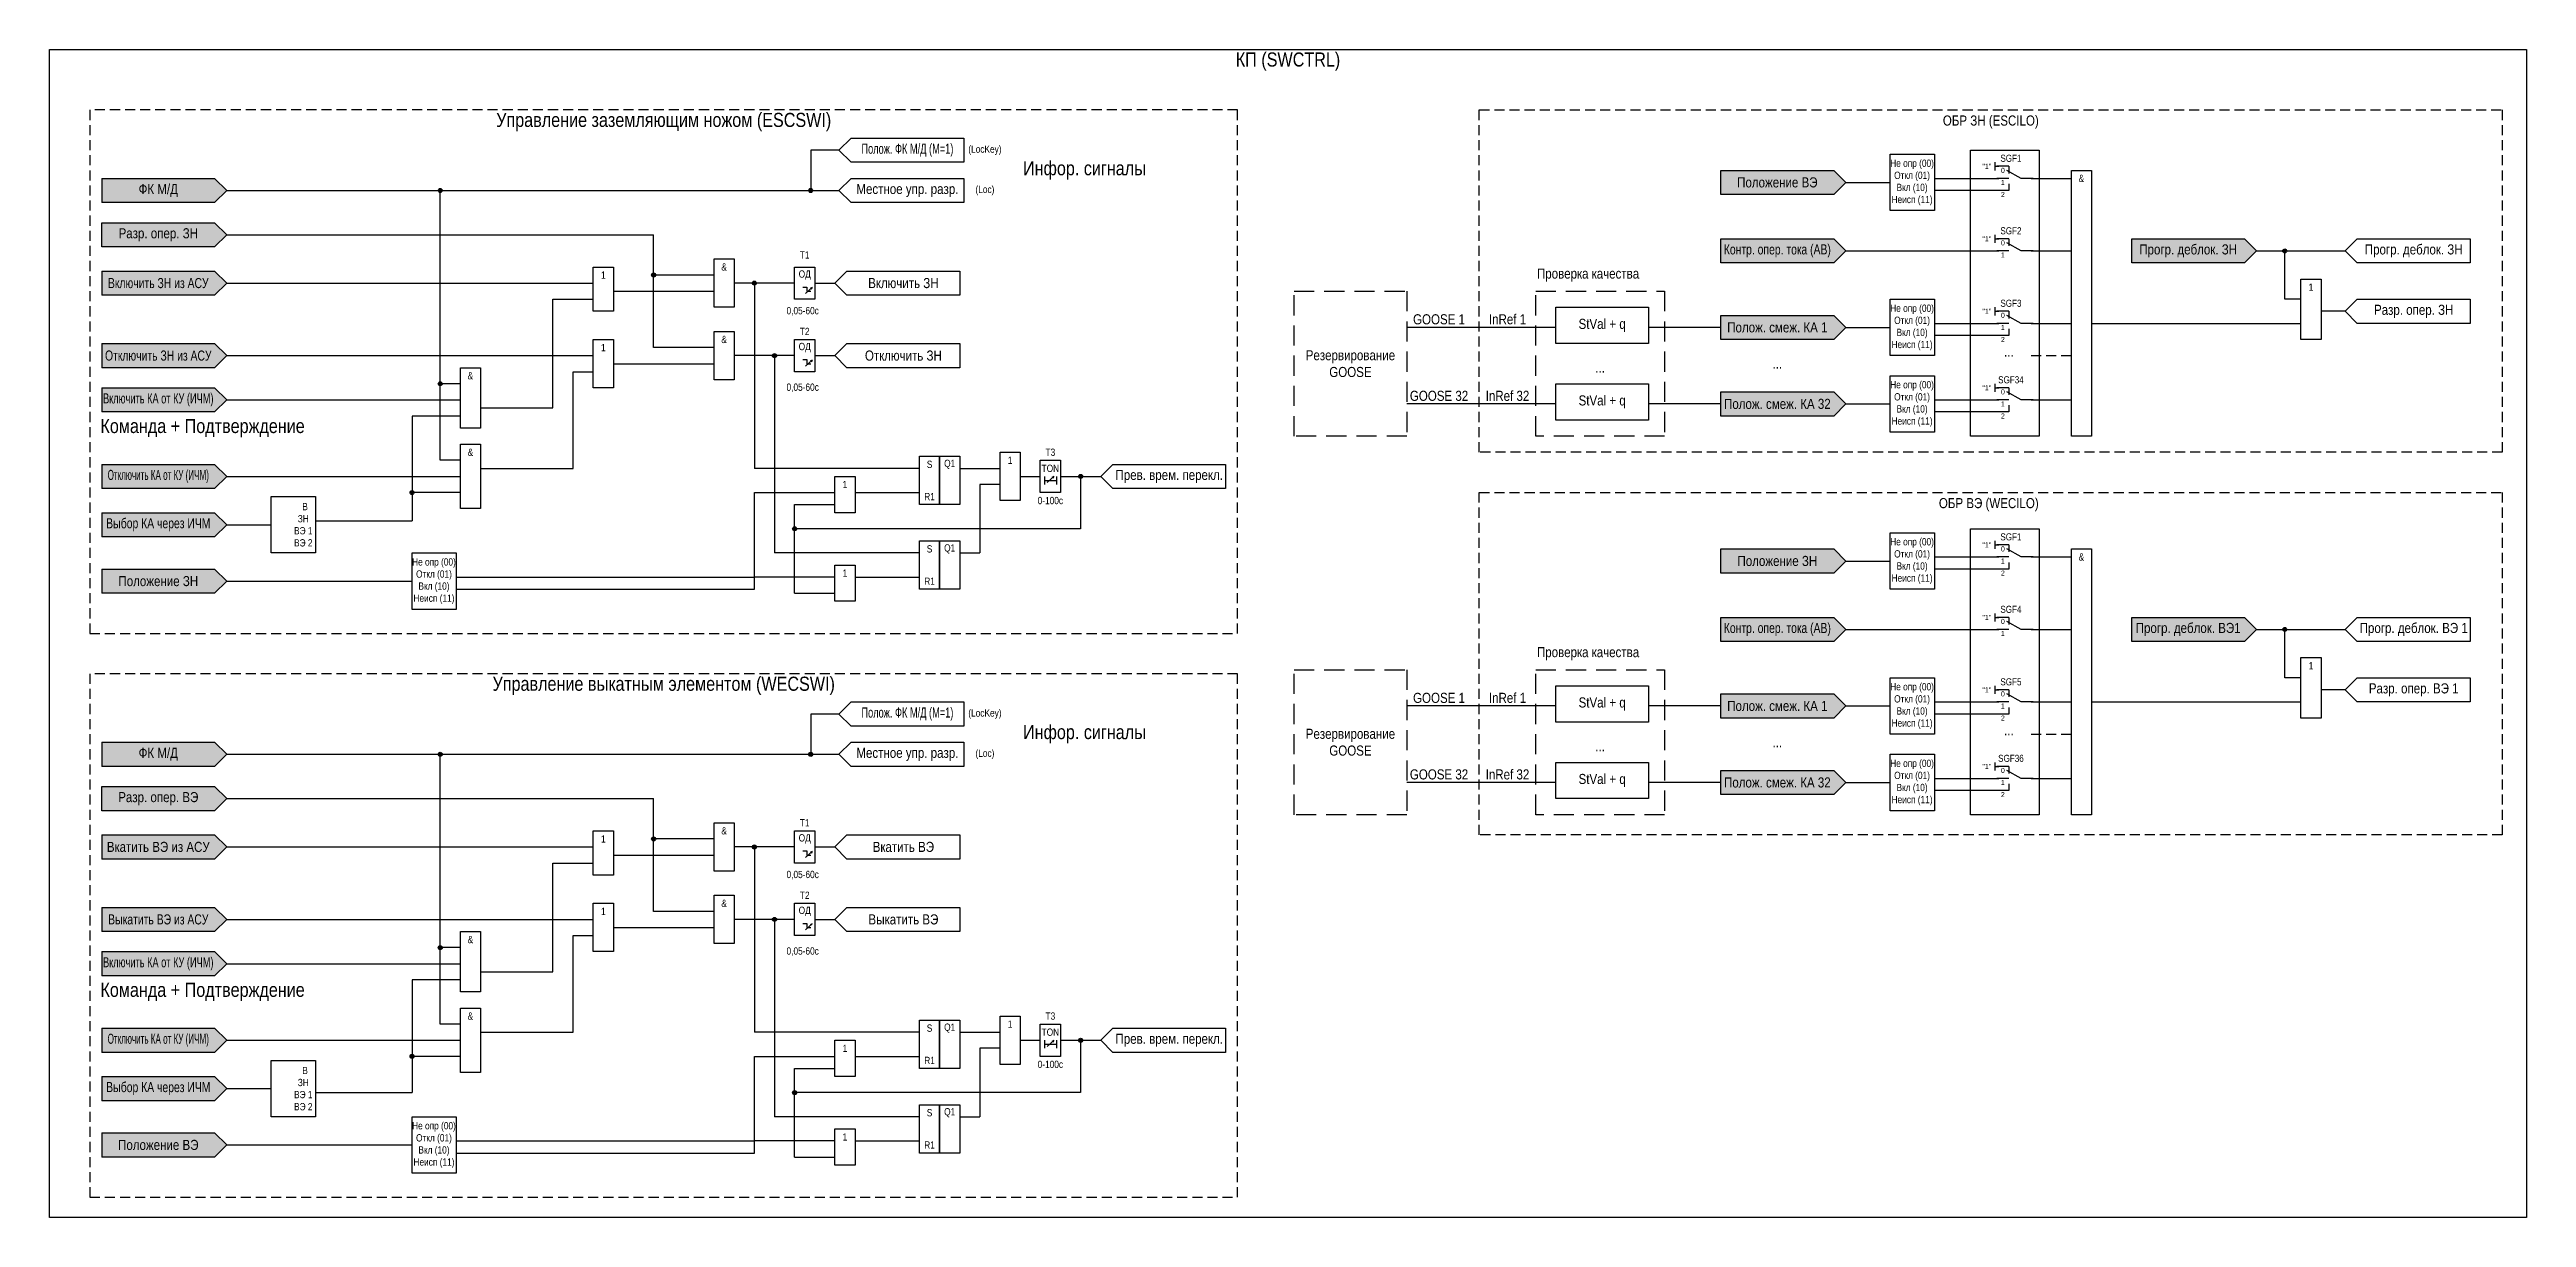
# Model space of a CAD drawing. Header units: millimetres. Extents: x -1743 to 230, y 0 to 547.
# Drawn here: x -1743 to -1128, y 20 to 310 of the extents above; entities that cross this region are included whole.
import ezdxf
from ezdxf.enums import TextEntityAlignment as Align

# ---------------------------------------------------------------- set-up
doc = ezdxf.new("R2010")
doc.units = ezdxf.units.MM
doc.linetypes.add('штриховая2', pattern=[0.375, 0.25, -0.125])
doc.layers.add('Основная', color=7, linetype='Continuous')
doc.styles.add('2.5_Gost_RD', font='ARIALN.TTF', dxfattribs={"height": 2.5})
doc.styles.add('3.5_Gost_RD', font='ARIALN.TTF', dxfattribs={"height": 3.5})
doc.styles.add('Вывод', font='ARIALN.TTF', dxfattribs={"height": 2.5})
doc.styles.add('Компонент', font='ARIALN.TTF', dxfattribs={"height": 3.5})

# ---------------------------------------------------------------- blocks, each defined once
blk = doc.blocks.new('Точка')
at = {"ltscale": 100}
h = blk.add_hatch(color=256, dxfattribs=at)
h.dxf.hatch_style = 1
edge = h.paths.add_edge_path()
edge.add_arc((0, 0), 0.5, 0, 360)
blk.add_circle((0, 0), 0.5, dxfattribs=at)
blk = doc.blocks.new('*U78')
at = {"layer": 'Основная', "color": 0}
blk.add_line((0, 0), (7, 4), dxfattribs=at)
at = {"layer": 'Основная', "ltscale": 0.35}
blk.add_line((6, 6), (6, 2.5), dxfattribs=at)
blk = doc.blocks.new('*U81')
at = {"layer": 'Основная', "color": 0}
for p, q in [((-3, 6), (-9, 6)), ((-3, 0), (-9, 0)), ((9, 0), (3, 0))]:
    blk.add_line(p, q, dxfattribs=at)
at = {"layer": 'Основная', "ltscale": 0.25, "xscale": -1}
blk.add_blockref('*U78', (3, 0), dxfattribs=at)
at = {"layer": 'Основная'}
for tag, height, style, p in [('В1', 2.5, 'Вывод', (-6, 4)), ('ОУ', 3.5, 'Компонент', (-2, 10)), ('В2', 2.5, 'Вывод', (-6, -2)), ('В3', 2.5, 'Вывод', (-6, -8))]:
    blk.add_attdef(tag, text='', height=height, dxfattribs=dict(at, style=style)).set_placement(p, align=Align.MIDDLE_CENTER)
blk = doc.blocks.new('*U80')
at = {"layer": 'Основная', "color": 0}
for p, q in [((-3, 6), (-9, 6)), ((-3, 0), (-9, 0)), ((9, 0), (3, 0))]:
    blk.add_line(p, q, dxfattribs=at)
at = {"layer": 'Основная', "ltscale": 0.25, "xscale": -1}
blk.add_blockref('*U78', (3, 0), dxfattribs=at)
at = {"layer": 'Основная'}
for tag, height, style, p in [('В1', 2.5, 'Вывод', (-14, 6)), ('В2', 2.5, 'Вывод', (-6, 4)), ('ОУ', 3.5, 'Компонент', (-2, 10)), ('В3', 2.5, 'Вывод', (-6, -2))]:
    blk.add_attdef(tag, text='', height=height, dxfattribs=dict(at, style=style)).set_placement(p, align=Align.MIDDLE_CENTER)

msp = doc.modelspace()

# ---------------------------------------------------------------- hatches: boundary and pattern name
at = {"ltscale": 100, "true_color": 0x5496bb}
h = msp.add_hatch(color=153, dxfattribs=at)
h.dxf.hatch_style = 1
h.paths.add_polyline_path([(-1730, 278), (-1702, 278), (-1699, 275), (-1702, 272), (-1730, 272)])
h = msp.add_hatch(color=153, dxfattribs=at)
h.dxf.hatch_style = 1
h.paths.add_polyline_path([(-1328, 280), (-1300, 280), (-1297, 277), (-1300, 274), (-1328, 274)])
h = msp.add_hatch(color=153, dxfattribs=at)
h.dxf.hatch_style = 1
h.paths.add_polyline_path([(-1730, 267), (-1702, 267), (-1699, 264), (-1702, 261), (-1730, 261)])
h = msp.add_hatch(color=153, dxfattribs=at)
h.dxf.hatch_style = 1
h.paths.add_polyline_path([(-1328, 263), (-1300, 263), (-1297, 260), (-1300, 257), (-1328, 257)])
h = msp.add_hatch(color=153, dxfattribs=at)
h.dxf.hatch_style = 1
h.paths.add_polyline_path([(-1226, 263), (-1198, 263), (-1195, 260), (-1198, 257), (-1226, 257)])
h = msp.add_hatch(color=153, dxfattribs=at)
h.dxf.hatch_style = 1
h.paths.add_polyline_path([(-1730, 255), (-1702, 255), (-1699, 252), (-1702, 249), (-1730, 249)])
h = msp.add_hatch(color=153, dxfattribs=at)
h.dxf.hatch_style = 1
h.paths.add_polyline_path([(-1328, 244), (-1300, 244), (-1297, 241), (-1300, 238), (-1328, 238)])
h = msp.add_hatch(color=153, dxfattribs=at)
h.dxf.hatch_style = 1
h.paths.add_polyline_path([(-1730, 237), (-1702, 237), (-1699, 234), (-1702, 231), (-1730, 231)])
h = msp.add_hatch(color=153, dxfattribs=at)
h.dxf.hatch_style = 1
h.paths.add_polyline_path([(-1730, 226), (-1702, 226), (-1699, 223), (-1702, 220), (-1730, 220)])
h = msp.add_hatch(color=153, dxfattribs=at)
h.dxf.hatch_style = 1
h.paths.add_polyline_path([(-1328, 225), (-1300, 225), (-1297, 222), (-1300, 219), (-1328, 219)])
h = msp.add_hatch(color=153, dxfattribs=at)
h.dxf.hatch_style = 1
h.paths.add_polyline_path([(-1730, 207), (-1702, 207), (-1699, 204), (-1702, 201), (-1730, 201)])
h = msp.add_hatch(color=153, dxfattribs=at)
h.dxf.hatch_style = 1
h.paths.add_polyline_path([(-1730, 195), (-1702, 195), (-1699, 192), (-1702, 189), (-1730, 189)])
h = msp.add_hatch(color=153, dxfattribs=at)
h.dxf.hatch_style = 1
h.paths.add_polyline_path([(-1328, 186), (-1300, 186), (-1297, 183), (-1300, 180), (-1328, 180)])
h = msp.add_hatch(color=153, dxfattribs=at)
h.dxf.hatch_style = 1
h.paths.add_polyline_path([(-1730, 181), (-1702, 181), (-1699, 178), (-1702, 175), (-1730, 175)])
h = msp.add_hatch(color=153, dxfattribs=at)
h.dxf.hatch_style = 1
h.paths.add_polyline_path([(-1328, 169), (-1300, 169), (-1297, 166), (-1300, 163), (-1328, 163)])
h = msp.add_hatch(color=153, dxfattribs=at)
h.dxf.hatch_style = 1
h.paths.add_polyline_path([(-1226, 169), (-1198, 169), (-1195, 166), (-1198, 163), (-1226, 163)])
h = msp.add_hatch(color=153, dxfattribs=at)
h.dxf.hatch_style = 1
h.paths.add_polyline_path([(-1328, 150), (-1300, 150), (-1297, 147), (-1300, 144), (-1328, 144)])
h = msp.add_hatch(color=153, dxfattribs=at)
h.dxf.hatch_style = 1
h.paths.add_polyline_path([(-1730, 138), (-1702, 138), (-1699, 135), (-1702, 132), (-1730, 132)])
h = msp.add_hatch(color=153, dxfattribs=at)
h.dxf.hatch_style = 1
h.paths.add_polyline_path([(-1328, 131), (-1300, 131), (-1297, 128), (-1300, 125), (-1328, 125)])
h = msp.add_hatch(color=153, dxfattribs=at)
h.dxf.hatch_style = 1
h.paths.add_polyline_path([(-1730, 127), (-1702, 127), (-1699, 124), (-1702, 121), (-1730, 121)])
h = msp.add_hatch(color=153, dxfattribs=at)
h.dxf.hatch_style = 1
h.paths.add_polyline_path([(-1730, 115), (-1702, 115), (-1699, 112), (-1702, 109), (-1730, 109)])
h = msp.add_hatch(color=153, dxfattribs=at)
h.dxf.hatch_style = 1
h.paths.add_polyline_path([(-1730, 97), (-1702, 97), (-1699, 94), (-1702, 91), (-1730, 91)])
h = msp.add_hatch(color=153, dxfattribs=at)
h.dxf.hatch_style = 1
h.paths.add_polyline_path([(-1730, 86), (-1702, 86), (-1699, 83), (-1702, 80), (-1730, 80)])
h = msp.add_hatch(color=153, dxfattribs=at)
h.dxf.hatch_style = 1
h.paths.add_polyline_path([(-1730, 67), (-1702, 67), (-1699, 64), (-1702, 61), (-1730, 61)])
h = msp.add_hatch(color=153, dxfattribs=at)
h.dxf.hatch_style = 1
h.paths.add_polyline_path([(-1730, 55), (-1702, 55), (-1699, 52), (-1702, 49), (-1730, 49)])
h = msp.add_hatch(color=153, dxfattribs=at)
h.dxf.hatch_style = 1
h.paths.add_polyline_path([(-1730, 41), (-1702, 41), (-1699, 38), (-1702, 35), (-1730, 35)])

# ---------------------------------------------------------------- linework, layer by layer
at = {"color": 30, "ltscale": 100}
for p, q in [((-1547, 285), (-1554, 285)), ((-1554, 285), (-1554, 275)), ((-1544, 288), (-1547, 285)), ((-1547, 285), (-1544, 282)), ((-1544, 288), (-1516, 288)), ((-1544, 278), (-1547, 275)), ((-1516, 282), (-1544, 282)), ((-1544, 278), (-1516, 278)), ((-1699, 275), (-1547, 275)), ((-1646, 208), (-1646, 275)), ((-1547, 275), (-1544, 272)), ((-1516, 272), (-1544, 272)), ((-1641, 227), (-1646, 227)), ((-1641, 208), (-1646, 208)), ((-1544, 148), (-1547, 145)), ((-1544, 148), (-1516, 148)), ((-1547, 145), (-1554, 145)), ((-1554, 145), (-1554, 135)), ((-1547, 145), (-1544, 142)), ((-1516, 142), (-1544, 142)), ((-1544, 138), (-1547, 135)), ((-1544, 138), (-1516, 138)), ((-1699, 135), (-1547, 135)), ((-1646, 68), (-1646, 135)), ((-1547, 135), (-1544, 132)), ((-1516, 132), (-1544, 132)), ((-1641, 87), (-1646, 87)), ((-1641, 68), (-1646, 68))]:
    msp.add_line(p, q, dxfattribs=at)
at = {"ltscale": 100}
for p, q in [((-1730, 278), (-1702, 278)), ((-1730, 278), (-1730, 272)), ((-1702, 278), (-1699, 275)), ((-1328, 280), (-1300, 280)), ((-1300, 280), (-1297, 277)), ((-1297, 277), (-1300, 274)), ((-1297, 277), (-1286, 277)), ((-1275, 278), (-1259, 278)), ((-1260, 282), (-1260, 280)), ((-1260, 281), (-1259, 281)), ((-1251, 278), (-1241, 278)), ((-1702, 272), (-1730, 272)), ((-1699, 275), (-1702, 272)), ((-1300, 274), (-1328, 274)), ((-1259, 275), (-1275, 275)), ((-1256.52, 275), (-1261, 275)), ((-1256.52, 276.66), (-1256.52, 275)), ((-1730, 267), (-1702, 267)), ((-1702, 267), (-1699, 264)), ((-1702, 261), (-1730, 261)), ((-1699, 264), (-1702, 261)), ((-1699, 264), (-1593, 264)), ((-1328, 263), (-1300, 263)), ((-1300, 263), (-1297, 260)), ((-1297, 260), (-1300, 257)), ((-1297, 260), (-1259, 260)), ((-1260, 264), (-1260, 262)), ((-1260, 263), (-1259, 263)), ((-1251, 260), (-1241, 260)), ((-1226, 263), (-1198, 263)), ((-1198, 263), (-1195, 260)), ((-1195, 260), (-1198, 257)), ((-1195, 260), (-1173, 260)), ((-1188, 248), (-1188, 260)), ((-1730, 255), (-1702, 255)), ((-1730, 255), (-1730, 249)), ((-1702, 255), (-1699, 252)), ((-1578, 254), (-1593, 254)), ((-1300, 257), (-1328, 257)), ((-1198, 257), (-1226, 257)), ((-1702, 249), (-1730, 249)), ((-1699, 252), (-1702, 249)), ((-1699, 252), (-1608, 252)), ((-1618, 221), (-1618, 248)), ((-1618, 248), (-1608, 248)), ((-1603, 250), (-1578, 250)), ((-1558, 252), (-1573, 252)), ((-1568, 252), (-1568, 206)), ((-1555.29, 249.4), (-1553.62, 250.88)), ((-1555, 250), (-1554, 250)), ((-1553.62, 250.88), (-1554.14, 250.66)), ((-1553.62, 250.88), (-1553.88, 250.42)), ((-1553, 252), (-1548, 252)), ((-1260, 246), (-1260, 244)), ((-1184, 248), (-1188, 248)), ((-1369, 241), (-1406, 241)), ((-1328, 241), (-1346, 241)), ((-1328, 244), (-1300, 244)), ((-1300, 244), (-1297, 241)), ((-1297, 241), (-1300, 238)), ((-1297, 241), (-1286, 241)), ((-1275, 242), (-1259, 242)), ((-1260, 245), (-1259, 245)), ((-1256.52, 240.66), (-1256.52, 239)), ((-1251, 242), (-1241, 242)), ((-1236, 242), (-1184, 242)), ((-1173, 245), (-1179, 245)), ((-1730, 237), (-1702, 237)), ((-1730, 237), (-1730, 231)), ((-1702, 237), (-1699, 234)), ((-1699, 234), (-1702, 231)), ((-1699, 234), (-1608, 234)), ((-1558, 234), (-1573, 234)), ((-1563, 234), (-1563, 185)), ((-1553, 234), (-1548, 234)), ((-1300, 238), (-1328, 238)), ((-1259, 239), (-1275, 239)), ((-1256.52, 239), (-1261, 239)), ((-1702, 231), (-1730, 231)), ((-1613, 206), (-1613, 230)), ((-1613, 230), (-1608, 230)), ((-1603, 232), (-1578, 232)), ((-1555.29, 231.4), (-1553.62, 232.88)), ((-1555, 232), (-1554, 232)), ((-1553.62, 232.88), (-1554.14, 232.66)), ((-1553.62, 232.88), (-1553.88, 232.42)), ((-1730, 226), (-1702, 226)), ((-1730, 226), (-1730, 220)), ((-1702, 226), (-1699, 223)), ((-1699, 223), (-1702, 220)), ((-1699, 223), (-1641, 223)), ((-1369, 222), (-1406, 222)), ((-1328, 222), (-1346, 222)), ((-1328, 225), (-1300, 225)), ((-1300, 225), (-1297, 222)), ((-1297, 222), (-1300, 219)), ((-1297, 222), (-1286, 222)), ((-1275, 223), (-1259, 223)), ((-1260, 227), (-1260, 225)), ((-1260, 226), (-1259, 226)), ((-1256.52, 221.66), (-1256.52, 220)), ((-1251, 223), (-1241, 223)), ((-1702, 220), (-1730, 220)), ((-1641, 219), (-1653, 219)), ((-1653, 219), (-1653, 193)), ((-1653, 219), (-1653, 193)), ((-1636, 221), (-1618, 221)), ((-1300, 219), (-1328, 219)), ((-1259, 220), (-1275, 220)), ((-1256.52, 220), (-1261, 220)), ((-1730, 207), (-1702, 207)), ((-1730, 207), (-1730, 201)), ((-1702, 207), (-1699, 204)), ((-1699, 204), (-1702, 201)), ((-1699, 204), (-1641, 204)), ((-1636, 206), (-1613, 206)), ((-1527, 206), (-1568, 206)), ((-1517, 206), (-1507, 206)), ((-1502, 204), (-1497, 204)), ((-1492, 204), (-1492, 204)), ((-1492, 204), (-1482, 204)), ((-1487, 204), (-1487, 191)), ((-1702, 201), (-1730, 201)), ((-1641, 200), (-1653, 200)), ((-1568, 200), (-1548, 200)), ((-1568, 176), (-1568, 200)), ((-1558, 175), (-1558, 197)), ((-1558, 197), (-1548, 197)), ((-1543, 200), (-1527, 200)), ((-1507, 202), (-1512, 202)), ((-1512, 202), (-1512, 185)), ((-1730, 195), (-1702, 195)), ((-1730, 195), (-1730, 189)), ((-1702, 195), (-1699, 192)), ((-1699, 192), (-1702, 189)), ((-1699, 192), (-1688, 192)), ((-1677, 193), (-1653, 193)), ((-1487, 191), (-1558, 191)), ((-1702, 189), (-1730, 189)), ((-1527, 185), (-1563, 185)), ((-1517, 185), (-1512, 185)), ((-1328, 186), (-1300, 186)), ((-1300, 186), (-1297, 183)), ((-1260, 188), (-1260, 186)), ((-1260, 187), (-1259, 187)), ((-1730, 181), (-1702, 181)), ((-1730, 181), (-1730, 175)), ((-1702, 181), (-1699, 178)), ((-1642, 179), (-1568, 179)), ((-1548, 179), (-1568, 179)), ((-1543, 179), (-1527, 179)), ((-1300, 180), (-1328, 180)), ((-1297, 183), (-1300, 180)), ((-1297, 183), (-1286, 183)), ((-1275, 184), (-1259, 184)), ((-1259, 181), (-1275, 181)), ((-1256.52, 181), (-1261, 181)), ((-1256.52, 182.66), (-1256.52, 181)), ((-1251, 184), (-1241, 184)), ((-1702, 175), (-1730, 175)), ((-1699, 178), (-1702, 175)), ((-1699, 178), (-1653, 178)), ((-1642, 176), (-1568, 176)), ((-1558, 175), (-1548, 175)), ((-1328, 169), (-1300, 169)), ((-1300, 169), (-1297, 166)), ((-1260, 170), (-1260, 168)), ((-1260, 169), (-1259, 169)), ((-1226, 169), (-1198, 169)), ((-1198, 169), (-1195, 166)), ((-1300, 163), (-1328, 163)), ((-1297, 166), (-1300, 163)), ((-1297, 166), (-1259, 166)), ((-1251, 166), (-1241, 166)), ((-1198, 163), (-1226, 163)), ((-1195, 166), (-1198, 163)), ((-1195, 166), (-1173, 166)), ((-1188, 154), (-1188, 166)), ((-1184, 154), (-1188, 154)), ((-1328, 150), (-1300, 150)), ((-1300, 150), (-1297, 147)), ((-1275, 148), (-1259, 148)), ((-1260, 152), (-1260, 150)), ((-1260, 151), (-1259, 151)), ((-1251, 148), (-1241, 148)), ((-1236, 148), (-1184, 148)), ((-1173, 151), (-1179, 151)), ((-1369, 147), (-1406, 147)), ((-1328, 147), (-1346, 147)), ((-1300, 144), (-1328, 144)), ((-1297, 147), (-1300, 144)), ((-1297, 147), (-1286, 147)), ((-1259, 145), (-1275, 145)), ((-1256.52, 145), (-1261, 145)), ((-1256.52, 146.66), (-1256.52, 145)), ((-1730, 138), (-1702, 138)), ((-1730, 138), (-1730, 132)), ((-1702, 138), (-1699, 135)), ((-1702, 132), (-1730, 132)), ((-1699, 135), (-1702, 132)), ((-1328, 131), (-1300, 131)), ((-1300, 131), (-1297, 128)), ((-1260, 133), (-1260, 131)), ((-1260, 132), (-1259, 132)), ((-1730, 127), (-1702, 127)), ((-1702, 127), (-1699, 124)), ((-1699, 124), (-1702, 121)), ((-1699, 124), (-1593, 124)), ((-1369, 128), (-1406, 128)), ((-1328, 128), (-1346, 128)), ((-1300, 125), (-1328, 125)), ((-1297, 128), (-1300, 125)), ((-1297, 128), (-1286, 128)), ((-1275, 129), (-1259, 129)), ((-1259, 126), (-1275, 126)), ((-1256.52, 126), (-1261, 126)), ((-1256.52, 127.66), (-1256.52, 126)), ((-1251, 129), (-1241, 129)), ((-1702, 121), (-1730, 121)), ((-1730, 115), (-1702, 115)), ((-1730, 115), (-1730, 109)), ((-1702, 115), (-1699, 112)), ((-1699, 112), (-1702, 109)), ((-1699, 112), (-1608, 112)), ((-1578, 114), (-1593, 114)), ((-1558, 112), (-1573, 112)), ((-1568, 112), (-1568, 66)), ((-1555.29, 109.4), (-1553.62, 110.88)), ((-1553.62, 110.88), (-1554.14, 110.66)), ((-1553.62, 110.88), (-1553.88, 110.42)), ((-1553, 112), (-1548, 112)), ((-1702, 109), (-1730, 109)), ((-1618, 81), (-1618, 108)), ((-1618, 108), (-1608, 108)), ((-1603, 110), (-1578, 110)), ((-1555, 110), (-1554, 110)), ((-1730, 97), (-1702, 97)), ((-1730, 97), (-1730, 91)), ((-1702, 97), (-1699, 94)), ((-1699, 94), (-1702, 91)), ((-1699, 94), (-1608, 94)), ((-1558, 94), (-1573, 94)), ((-1563, 94), (-1563, 45)), ((-1555.29, 91.4), (-1553.62, 92.88)), ((-1553.62, 92.88), (-1554.14, 92.66)), ((-1553, 94), (-1548, 94)), ((-1702, 91), (-1730, 91)), ((-1613, 66), (-1613, 90)), ((-1613, 90), (-1608, 90)), ((-1603, 92), (-1578, 92)), ((-1555, 92), (-1554, 92)), ((-1730, 86), (-1702, 86)), ((-1730, 86), (-1730, 80)), ((-1702, 80), (-1730, 80)), ((-1702, 86), (-1699, 83)), ((-1699, 83), (-1702, 80)), ((-1699, 83), (-1641, 83)), ((-1636, 81), (-1618, 81)), ((-1641, 79), (-1653, 79)), ((-1653, 79), (-1653, 51)), ((-1653, 79), (-1653, 51)), ((-1730, 67), (-1702, 67)), ((-1730, 67), (-1730, 61)), ((-1702, 67), (-1699, 64)), ((-1699, 64), (-1702, 61)), ((-1699, 64), (-1641, 64)), ((-1636, 66), (-1613, 66)), ((-1527, 66), (-1568, 66)), ((-1517, 66), (-1507, 66)), ((-1507, 62), (-1512, 62)), ((-1512, 62), (-1512, 45)), ((-1502, 64), (-1497, 64)), ((-1492, 64), (-1492, 64)), ((-1492, 64), (-1482, 64)), ((-1487, 64), (-1487, 51)), ((-1702, 61), (-1730, 61)), ((-1641, 60), (-1653, 60)), ((-1568, 60), (-1548, 60)), ((-1568, 36), (-1568, 60)), ((-1558, 35), (-1558, 57)), ((-1558, 57), (-1548, 57)), ((-1543, 60), (-1527, 60)), ((-1730, 55), (-1702, 55)), ((-1730, 55), (-1730, 49)), ((-1702, 55), (-1699, 52)), ((-1699, 52), (-1702, 49)), ((-1699, 52), (-1688, 52)), ((-1677, 51), (-1653, 51)), ((-1487, 51), (-1558, 51)), ((-1702, 49), (-1730, 49)), ((-1527, 45), (-1563, 45)), ((-1517, 45), (-1512, 45)), ((-1730, 41), (-1702, 41)), ((-1730, 41), (-1730, 35)), ((-1702, 41), (-1699, 38)), ((-1699, 38), (-1702, 35)), ((-1699, 38), (-1653, 38)), ((-1642, 39), (-1568, 39)), ((-1548, 39), (-1568, 39)), ((-1543, 39), (-1527, 39)), ((-1702, 35), (-1730, 35)), ((-1642, 36), (-1568, 36)), ((-1558, 35), (-1548, 35))]:
    msp.add_line(p, q, dxfattribs=at)
at = {"color": 3, "ltscale": 100}
for p, q in [((-1593, 236), (-1593, 264)), ((-1170, 263), (-1173, 260)), ((-1173, 260), (-1170, 257)), ((-1170, 263), (-1142, 263)), ((-1545, 255), (-1548, 252)), ((-1545, 255), (-1517, 255)), ((-1142, 257), (-1170, 257)), ((-1548, 252), (-1545, 249)), ((-1517, 249), (-1545, 249)), ((-1170, 248), (-1173, 245)), ((-1170, 248), (-1142, 248)), ((-1173, 245), (-1170, 242)), ((-1142, 242), (-1170, 242)), ((-1578, 236), (-1593, 236)), ((-1545, 237), (-1548, 234)), ((-1548, 234), (-1545, 231)), ((-1545, 237), (-1517, 237)), ((-1517, 231), (-1545, 231)), ((-1479, 207), (-1482, 204)), ((-1482, 204), (-1479, 201)), ((-1479, 207), (-1451, 207)), ((-1451, 201), (-1479, 201)), ((-1170, 169), (-1173, 166)), ((-1170, 169), (-1142, 169)), ((-1173, 166), (-1170, 163)), ((-1142, 163), (-1170, 163)), ((-1170, 154), (-1173, 151)), ((-1170, 154), (-1142, 154)), ((-1173, 151), (-1170, 148)), ((-1142, 148), (-1170, 148)), ((-1593, 96), (-1593, 124)), ((-1545, 115), (-1548, 112)), ((-1548, 112), (-1545, 109)), ((-1545, 115), (-1517, 115)), ((-1517, 109), (-1545, 109)), ((-1578, 96), (-1593, 96)), ((-1545, 97), (-1548, 94)), ((-1548, 94), (-1545, 91)), ((-1545, 97), (-1517, 97)), ((-1517, 91), (-1545, 91)), ((-1479, 67), (-1482, 64)), ((-1482, 64), (-1479, 61)), ((-1479, 67), (-1451, 67)), ((-1451, 61), (-1479, 61))]:
    msp.add_line(p, q, dxfattribs=at)
at = {"linetype": 'штриховая2', "ltscale": 10}
for p, q in [((-1251, 234), (-1241, 234)), ((-1251, 140), (-1241, 140))]:
    msp.add_line(p, q, dxfattribs=at)
at = {"color": 7, "ltscale": 100}
for p, q in [((-1495.3, 202.46), (-1493.63, 203.95)), ((-1493.63, 203.95), (-1494.15, 203.73)), ((-1493.63, 203.95), (-1493.89, 203.48)), ((-1495.3, 62.46), (-1493.63, 63.95)), ((-1493.63, 63.95), (-1494.15, 63.73)), ((-1493.63, 63.95), (-1493.89, 63.48))]:
    msp.add_line(p, q, dxfattribs=at)
at = {"ltscale": 100}
for points in [[(-1743, 310), (-1128, 310), (-1128, 20), (-1743, 20)], [(-1286, 284), (-1275, 284), (-1275, 270), (-1286, 270)], [(-1266, 285), (-1249, 285), (-1249, 214), (-1266, 214)], [(-1558, 256), (-1553, 256), (-1553, 248), (-1558, 248)], [(-1369, 246), (-1346, 246), (-1346, 237), (-1369, 237)], [(-1286, 248), (-1275, 248), (-1275, 234), (-1286, 234)], [(-1558, 238), (-1553, 238), (-1553, 230), (-1558, 230)], [(-1286, 229), (-1275, 229), (-1275, 215), (-1286, 215)], [(-1369, 227), (-1346, 227), (-1346, 218), (-1369, 218)], [(-1527, 209), (-1522, 209), (-1522, 197), (-1527, 197)], [(-1522, 209), (-1517, 209), (-1517, 197), (-1522, 197)], [(-1497, 208), (-1492, 208), (-1492, 200), (-1497, 200)], [(-1688, 199), (-1677, 199), (-1677, 185), (-1688, 185)], [(-1266, 191), (-1249, 191), (-1249, 120), (-1266, 120)], [(-1653, 185), (-1642, 185), (-1642, 171), (-1653, 171)], [(-1527, 188), (-1522, 188), (-1522, 176), (-1527, 176)], [(-1522, 188), (-1517, 188), (-1517, 176), (-1522, 176)], [(-1286, 190), (-1275, 190), (-1275, 176), (-1286, 176)], [(-1286, 154), (-1275, 154), (-1275, 140), (-1286, 140)], [(-1369, 152), (-1346, 152), (-1346, 143), (-1369, 143)], [(-1369, 133), (-1346, 133), (-1346, 124), (-1369, 124)], [(-1286, 135), (-1275, 135), (-1275, 121), (-1286, 121)], [(-1558, 116), (-1553, 116), (-1553, 108), (-1558, 108)], [(-1558, 98), (-1553, 98), (-1553, 90), (-1558, 90)], [(-1527, 69), (-1522, 69), (-1522, 57), (-1527, 57)], [(-1522, 69), (-1517, 69), (-1517, 57), (-1522, 57)], [(-1497, 68), (-1492, 68), (-1492, 60), (-1497, 60)], [(-1688, 59), (-1677, 59), (-1677, 45), (-1688, 45)], [(-1653, 45), (-1642, 45), (-1642, 31), (-1653, 31)], [(-1527, 48), (-1522, 48), (-1522, 36), (-1527, 36)], [(-1522, 48), (-1517, 48), (-1517, 36), (-1522, 36)]]:
    msp.add_lwpolyline(points, close=True, dxfattribs=at)
at = {"linetype": 'штриховая2', "ltscale": 10}
for points in [[(-1448, 295), (-1733, 295), (-1733, 165), (-1448, 165)], [(-1388, 295), (-1134, 295), (-1134, 210), (-1388, 210)], [(-1388, 200), (-1134, 200), (-1134, 115), (-1388, 115)], [(-1448, 155), (-1733, 155), (-1733, 25), (-1448, 25)]]:
    msp.add_lwpolyline(points, close=True, dxfattribs=at)
at = {"color": 30, "ltscale": 100}
for points in [[(-1547, 285), (-1544, 288), (-1516, 288), (-1516, 282), (-1544, 282), (-1547, 285)], [(-1547, 275), (-1544, 278), (-1516, 278), (-1516, 272), (-1544, 272), (-1547, 275)], [(-1547, 145), (-1544, 148), (-1516, 148), (-1516, 142), (-1544, 142), (-1547, 145)], [(-1547, 135), (-1544, 138), (-1516, 138), (-1516, 132), (-1544, 132), (-1547, 135)]]:
    msp.add_lwpolyline(points, dxfattribs=at)
at = {"ltscale": 100}
for points in [[(-1328, 280), (-1300, 280), (-1297, 277), (-1300, 274), (-1328, 274), (-1328, 280)], [(-1241, 235), (-1241, 280), (-1236, 280), (-1236, 214), (-1241, 214), (-1241, 235)], [(-1730, 267), (-1702, 267), (-1699, 264), (-1702, 261), (-1730, 261), (-1730, 267)], [(-1328, 263), (-1300, 263), (-1297, 260), (-1300, 257), (-1328, 257), (-1328, 263)], [(-1226, 263), (-1198, 263), (-1195, 260), (-1198, 257), (-1226, 257), (-1226, 263)], [(-1608, 253), (-1608, 256), (-1603, 256), (-1603, 245), (-1608, 245), (-1608, 253)], [(-1608, 253), (-1608, 254)], [(-1578, 251), (-1578, 258), (-1573, 258), (-1573, 246), (-1578, 246), (-1578, 251)], [(-1184, 240), (-1184, 253), (-1179, 253), (-1179, 238), (-1184, 238), (-1184, 240)], [(-1556, 251), (-1555, 251)], [(-1555, 251), (-1555, 250)], [(-1578, 233), (-1578, 240), (-1573, 240), (-1573, 228), (-1578, 228), (-1578, 233)], [(-1328, 244), (-1300, 244), (-1297, 241), (-1300, 238), (-1328, 238), (-1328, 244)], [(-1608, 236), (-1608, 238), (-1603, 238), (-1603, 226), (-1608, 226), (-1608, 236)], [(-1608, 232), (-1608, 237)], [(-1641, 218), (-1641, 231), (-1636, 231), (-1636, 216), (-1641, 216), (-1641, 218)], [(-1556, 233), (-1555, 233)], [(-1555, 233), (-1555, 232)], [(-1328, 225), (-1300, 225), (-1297, 222), (-1300, 219), (-1328, 219), (-1328, 225)], [(-1641, 207), (-1641, 212), (-1636, 212), (-1636, 196), (-1641, 196), (-1641, 207)], [(-1507, 200), (-1507, 210), (-1502, 210), (-1502, 198), (-1507, 198), (-1507, 200)], [(-1496, 204), (-1496, 202)], [(-1496, 203), (-1493, 203)], [(-1493, 204), (-1493, 202)], [(-1328, 186), (-1300, 186), (-1297, 183), (-1300, 180), (-1328, 180), (-1328, 186)], [(-1241, 141), (-1241, 186), (-1236, 186), (-1236, 120), (-1241, 120), (-1241, 141)], [(-1328, 169), (-1300, 169), (-1297, 166), (-1300, 163), (-1328, 163), (-1328, 169)], [(-1226, 169), (-1198, 169), (-1195, 166), (-1198, 163), (-1226, 163), (-1226, 169)], [(-1184, 146), (-1184, 159), (-1179, 159), (-1179, 144), (-1184, 144), (-1184, 146)], [(-1328, 150), (-1300, 150), (-1297, 147), (-1300, 144), (-1328, 144), (-1328, 150)], [(-1328, 131), (-1300, 131), (-1297, 128), (-1300, 125), (-1328, 125), (-1328, 131)], [(-1730, 127), (-1702, 127), (-1699, 124), (-1702, 121), (-1730, 121), (-1730, 127)], [(-1578, 111), (-1578, 118), (-1573, 118), (-1573, 106), (-1578, 106), (-1578, 111)], [(-1608, 113), (-1608, 116), (-1603, 116), (-1603, 105), (-1608, 105), (-1608, 113)], [(-1608, 113), (-1608, 114)], [(-1556, 111), (-1555, 111)], [(-1555, 111), (-1555, 110)], [(-1578, 93), (-1578, 100), (-1573, 100), (-1573, 88), (-1578, 88), (-1578, 93)], [(-1608, 96), (-1608, 98), (-1603, 98), (-1603, 86), (-1608, 86), (-1608, 96)], [(-1608, 92), (-1608, 97)], [(-1556, 93), (-1555, 93)], [(-1555, 93), (-1555, 92)], [(-1641, 78), (-1641, 91), (-1636, 91), (-1636, 76), (-1641, 76), (-1641, 78)], [(-1641, 67), (-1641, 72), (-1636, 72), (-1636, 56), (-1641, 56), (-1641, 67)], [(-1507, 60), (-1507, 70), (-1502, 70), (-1502, 58), (-1507, 58), (-1507, 60)], [(-1496, 64), (-1496, 62)], [(-1496, 63), (-1493, 63)], [(-1493, 64), (-1493, 62)]]:
    msp.add_lwpolyline(points, dxfattribs=at)
at = {"color": 3, "ltscale": 100}
for points in [[(-1173, 260), (-1170, 263), (-1142, 263), (-1142, 257), (-1170, 257), (-1173, 260)], [(-1548, 252), (-1545, 255), (-1517, 255), (-1517, 249), (-1545, 249), (-1548, 252)], [(-1173, 245), (-1170, 248), (-1142, 248), (-1142, 242), (-1170, 242), (-1173, 245)], [(-1548, 234), (-1545, 237), (-1517, 237), (-1517, 231), (-1545, 231), (-1548, 234)], [(-1548, 196), (-1548, 204), (-1543, 204), (-1543, 195), (-1548, 195), (-1548, 196)], [(-1482, 204), (-1479, 207), (-1451, 207), (-1451, 201), (-1479, 201), (-1482, 204)], [(-1548, 174), (-1548, 182), (-1543, 182), (-1543, 173), (-1548, 173), (-1548, 174)], [(-1173, 166), (-1170, 169), (-1142, 169), (-1142, 163), (-1170, 163), (-1173, 166)], [(-1173, 151), (-1170, 154), (-1142, 154), (-1142, 148), (-1170, 148), (-1173, 151)], [(-1548, 112), (-1545, 115), (-1517, 115), (-1517, 109), (-1545, 109), (-1548, 112)], [(-1548, 94), (-1545, 97), (-1517, 97), (-1517, 91), (-1545, 91), (-1548, 94)], [(-1548, 56), (-1548, 64), (-1543, 64), (-1543, 55), (-1548, 55), (-1548, 56)], [(-1482, 64), (-1479, 67), (-1451, 67), (-1451, 61), (-1479, 61), (-1482, 64)], [(-1548, 34), (-1548, 42), (-1543, 42), (-1543, 33), (-1548, 33), (-1548, 34)]]:
    msp.add_lwpolyline(points, dxfattribs=at)
at = {"linetype": 'штриховая2', "ltscale": 20}
for points in [[(-1434, 250), (-1406, 250), (-1406, 214), (-1434, 214)], [(-1374, 250), (-1342, 250), (-1342, 214), (-1374, 214)], [(-1434, 156), (-1406, 156), (-1406, 120), (-1434, 120)], [(-1374, 156), (-1342, 156), (-1342, 120), (-1374, 120)]]:
    msp.add_lwpolyline(points, close=True, dxfattribs=at)

# ---------------------------------------------------------------- block references
at = {"ltscale": 100}
for p in [(-1646, 275), (-1188, 260), (-1188, 166), (-1646, 135)]:
    msp.add_blockref('Точка', p, dxfattribs=at)
at = {"color": 30, "ltscale": 100}
for p in [(-1554, 275), (-1554, 135)]:
    msp.add_blockref('Точка', p, dxfattribs=at)
at = {"color": 1, "ltscale": 100}
for p in [(-1593, 254), (-1568, 252), (-1563, 234), (-1646, 227), (-1487, 204), (-1653, 200), (-1558, 191), (-1593, 114), (-1568, 112), (-1563, 94), (-1646, 87), (-1487, 64), (-1653, 60), (-1558, 51)]:
    msp.add_blockref('Точка', p, dxfattribs=at)
at = {"layer": 'Основная', "ltscale": 0.25, "xscale": 0.5, "yscale": 0.5, "zscale": 0.5}
for name, p, values in [('*U81', (-1255, 278), {'ОУ': 'SGF1', 'В1': '0', 'В2': '1', 'В3': '2'}), ('*U80', (-1255, 260), {'ОУ': 'SGF2', 'В1': '"1"', 'В2': '0', 'В3': '1'}), ('*U81', (-1255, 242), {'ОУ': 'SGF3', 'В1': '0', 'В2': '1', 'В3': '2'}), ('*U81', (-1255, 223), {'ОУ': 'SGF34', 'В1': '0', 'В2': '1', 'В3': '2'}), ('*U81', (-1255, 184), {'ОУ': 'SGF1', 'В1': '0', 'В2': '1', 'В3': '2'}), ('*U80', (-1255, 166), {'ОУ': 'SGF4', 'В1': '"1"', 'В2': '0', 'В3': '1'}), ('*U81', (-1255, 148), {'ОУ': 'SGF5', 'В1': '0', 'В2': '1', 'В3': '2'}), ('*U81', (-1255, 129), {'ОУ': 'SGF36', 'В1': '0', 'В2': '1', 'В3': '2'})]:
    msp.add_blockref(name, p, dxfattribs=at).add_auto_attribs(values)

# ---------------------------------------------------------------- texts
at = {"color": 30, "ltscale": 100, "attachment_point": 5}
for s, insert, char_height, width, style in [('КП (SWCTRL)', (-1435.5, 307), 3.5, 615, '3.5_Gost_RD'), ('Управление заземляющим ножом (ESCSWI)', (-1590.5, 292), 3.5, 285, '3.5_Gost_RD'), ('{\\W0.8;Полож. ФК М/Д (М=1)}', (-1530, 285), 2.5, 28, '2.5_Gost_RD'), ('(LocKey)', (-1510.75, 285), 1.8, 7.5, '2.5_Gost_RD'), ('Инфор. сигналы', (-1486, 280), 3.5, 43.4272, '3.5_Gost_RD'), ('Местное упр. разр.', (-1530, 275), 2.5, 28, '2.5_Gost_RD'), ('(Loc)', (-1510.75, 275), 1.8, 7.5, '2.5_Gost_RD'), ('Команда + Подтверждение', (-1705, 216), 3.5, 60.7348, '3.5_Gost_RD'), ('Управление выкатным элементом (WECSWI)', (-1590.5, 152), 3.5, 285, '3.5_Gost_RD'), ('{\\W0.8;Полож. ФК М/Д (М=1)}', (-1530, 145), 2.5, 28, '2.5_Gost_RD'), ('(LocKey)', (-1510.75, 145), 1.8, 7.5, '2.5_Gost_RD'), ('Инфор. сигналы', (-1486, 140), 3.5, 43.4272, '3.5_Gost_RD'), ('Местное упр. разр.', (-1530, 135), 2.5, 28, '2.5_Gost_RD'), ('(Loc)', (-1510.75, 135), 1.8, 7.5, '2.5_Gost_RD'), ('Команда + Подтверждение', (-1705, 76), 3.5, 60.7348, '3.5_Gost_RD')]:
    msp.add_mtext(s, dxfattribs=dict(at, insert=insert, char_height=char_height, width=width, style=style))
at = {"color": 0, "ltscale": 100, "attachment_point": 5, "style": '2.5_Gost_RD'}
for s, insert, char_height, width in [('{\\C30;ОБР ЗН (ESCILO)}', (-1261, 292), 2.5, 254), ('{\\C256;Положение ВЭ}', (-1314, 277), 2.5, 28), ('{\\C256;"1"}', (-1262, 281), 1.25, 4), ('{\\C256;Разр. опер. ЗН}', (-1716, 264), 2.5, 28), ('{\\W0.9;\\C256;Контр. опер. тока (АВ)}', (-1314, 260), 2.5, 28), ('{\\C256;Прогр. деблок. ЗН}', (-1212, 260), 2.5, 28), ('{\\C256;Проверка качества}', (-1361, 254), 2.5, 28), ('{\\C256;GOOSE 1}', (-1398, 243), 2.5, 28), ('{\\C3;InRef 1}', (-1381, 243), 2.5, 28), ('{\\C256;StVal + q}', (-1357.5, 241.5), 2.5, 23), ('{\\C256;Полож. смеж. КА 1}', (-1314, 241), 2.5, 28), ('{\\C256;"1"}', (-1262, 245), 1.25, 4), ('{\\C256;Резервирование GOOSE}', (-1420, 232), 2.5, 28), ('{\\C256;...}', (-1256.5, 235), 2.5, 23), ('{\\C256;...}', (-1358, 231), 2.5, 28), ('{\\C256;...}', (-1314, 232), 2.5, 28), ('{\\C256;GOOSE 32}', (-1398, 224), 2.5, 28), ('{\\C3;InRef 32}', (-1381, 224), 2.5, 28), ('{\\C256;StVal + q}', (-1357.5, 222.5), 2.5, 23), ('{\\C256;Полож. смеж. КА 32}', (-1314, 222), 2.5, 28), ('{\\C256;"1"}', (-1262, 226), 1.25, 4), ('{\\C30;ОБР ВЭ (WECILO)}', (-1261.5, 197), 2.5, 255), ('{\\C256;"1"}', (-1262, 187), 1.25, 4), ('{\\C256;Положение ЗН}', (-1314, 183), 2.5, 28), ('{\\W0.9;\\C256;Контр. опер. тока (АВ)}', (-1314, 166), 2.5, 28), ('{\\C256;Прогр. деблок. ВЭ1}', (-1212, 166), 2.5, 28), ('{\\C256;Проверка качества}', (-1361, 160), 2.5, 28), ('{\\C256;GOOSE 1}', (-1398, 149), 2.5, 28), ('{\\C3;InRef 1}', (-1381, 149), 2.5, 28), ('{\\C256;StVal + q}', (-1357.5, 147.5), 2.5, 23), ('{\\C256;Полож. смеж. КА 1}', (-1314, 147), 2.5, 28), ('{\\C256;"1"}', (-1262, 151), 1.25, 4), ('{\\C256;Резервирование GOOSE}', (-1420, 138), 2.5, 28), ('{\\C256;...}', (-1358, 137), 2.5, 28), ('{\\C256;...}', (-1314, 138), 2.5, 28), ('{\\C256;...}', (-1256.5, 141), 2.5, 23), ('{\\C256;GOOSE 32}', (-1398, 130), 2.5, 28), ('{\\C3;InRef 32}', (-1381, 130), 2.5, 28), ('{\\C256;StVal + q}', (-1357.5, 128.5), 2.5, 23), ('{\\C256;Полож. смеж. КА 32}', (-1314, 128), 2.5, 28), ('{\\C256;"1"}', (-1262, 132), 1.25, 4), ('{\\C256;Разр. опер. ВЭ}', (-1716, 124), 2.5, 28)]:
    msp.add_mtext(s, dxfattribs=dict(at, insert=insert, char_height=char_height, width=width))
at = {"color": 3, "ltscale": 100, "attachment_point": 5, "style": '2.5_Gost_RD'}
for s, insert, char_height, width in [('Не опр (00)\\PОткл (01)\\PВкл (10)\\PНеисп (11)', (-1280.55, 277), 1.8, 10.8986), ('Прогр. деблок. ЗН', (-1156, 260), 2.5, 28), ('Включить ЗН', (-1531, 252), 2.5, 28), ('Не опр (00)\\PОткл (01)\\PВкл (10)\\PНеисп (11)', (-1280.55, 241), 1.8, 10.8986), ('Разр. опер. ЗН', (-1156, 245), 2.5, 28), ('Отключить ЗН', (-1531, 234), 2.5, 28), ('Не опр (00)\\PОткл (01)\\PВкл (10)\\PНеисп (11)', (-1280.55, 222), 1.8, 10.8986), ('Прев. врем. перекл.', (-1465, 204), 2.5, 28), ('1', (-1545.5, 202), 1.8, 5), ('Не опр (00)\\PОткл (01)\\PВкл (10)\\PНеисп (11)', (-1280.55, 183), 1.8, 10.8986), ('Не опр (00)\\PОткл (01)\\PВкл (10)\\PНеисп (11)', (-1647.55, 178), 1.8, 10.8986), ('1', (-1545.5, 180), 1.8, 5), ('Прогр. деблок. ВЭ 1', (-1156, 166), 2.5, 28), ('Не опр (00)\\PОткл (01)\\PВкл (10)\\PНеисп (11)', (-1280.55, 147), 1.8, 10.8986), ('Разр. опер. ВЭ 1', (-1156, 151), 2.5, 28), ('Не опр (00)\\PОткл (01)\\PВкл (10)\\PНеисп (11)', (-1280.55, 128), 1.8, 10.8986), ('Вкатить ВЭ', (-1531, 112), 2.5, 28), ('Выкатить ВЭ', (-1531, 94), 2.5, 28), ('1', (-1545.5, 62), 1.8, 5), ('Прев. врем. перекл.', (-1465, 64), 2.5, 28), ('Не опр (00)\\PОткл (01)\\PВкл (10)\\PНеисп (11)', (-1647.55, 38), 1.8, 10.8986), ('1', (-1545.5, 40), 1.8, 5)]:
    msp.add_mtext(s, dxfattribs=dict(at, insert=insert, char_height=char_height, width=width))
at = {"ltscale": 100, "attachment_point": 5, "style": '2.5_Gost_RD'}
for s, insert, char_height, width in [('&', (-1238.5, 278), 1.8, 5), ('ФК М/Д', (-1716, 275), 2.5, 28), ('T1', (-1555.5, 259), 1.8, 5), ('{\\W0.9;Включить ЗН из АСУ}', (-1716, 252), 2.5, 28), ('1', (-1605.5, 254), 1.8, 5), ('&', (-1575.5, 256), 1.8, 5), ('ОД', (-1555.5, 254), 1.8, 5), ('0,05-60с', (-1556, 245), 1.8, 8.5), ('1', (-1181.5, 251), 1.8, 5), ('T2', (-1555.5, 240), 1.8, 5), ('{\\W0.9;Отключить ЗН из АСУ}', (-1716, 234), 2.5, 28), ('1', (-1605.5, 236), 1.8, 5), ('&', (-1575.5, 238), 1.8, 5), ('ОД', (-1555.5, 236), 1.8, 5), ('&', (-1638.5, 229), 1.8, 5), ('{\\W0.8;Включить КА от КУ (ИЧМ)}', (-1716, 223), 2.5, 28), ('0,05-60с', (-1556, 226), 1.8, 8.5), ('&', (-1638.5, 210), 1.8, 5), ('T3', (-1494.5, 210), 1.8, 5), ('{\\W0.7;Отключить КА от КУ (ИЧМ)}', (-1716, 204), 2.5, 28), ('S', (-1524.5, 207), 1.8, 5), ('Q1', (-1519.5, 207), 1.8, 5), ('1', (-1504.5, 208), 1.8, 5), ('TON', (-1494.5, 206), 1.8, 5), ('В', (-1679.55, 196.5), 1.8, 4.8986), ('R1', (-1524.5, 199), 1.8, 5), ('0-100с', (-1494.5, 198), 1.8, 5), ('{\\W0.9;Выбор КА через ИЧМ}', (-1716, 192), 2.5, 28), ('ВЭ 1', (-1680, 190.5), 1.8, 6), ('ЗН', (-1680, 193.5), 1.8, 6), ('ВЭ 2', (-1680, 187.5), 1.8, 6), ('S', (-1524.5, 186), 1.8, 5), ('Q1', (-1519.5, 186), 1.8, 5), ('&', (-1238.5, 184), 1.8, 5), ('Положение ЗН', (-1716, 178), 2.5, 28), ('R1', (-1524.5, 178), 1.8, 5), ('1', (-1181.5, 157), 1.8, 5), ('ФК М/Д', (-1716, 135), 2.5, 28), ('&', (-1575.5, 116), 1.8, 5), ('T1', (-1555.5, 118), 1.8, 5), ('Вкатить ВЭ из АСУ', (-1716, 112), 2.5, 28), ('1', (-1605.5, 114), 1.8, 5), ('ОД', (-1555.5, 114), 1.8, 5), ('0,05-60с', (-1556, 105), 1.8, 8.5), ('&', (-1575.5, 98), 1.8, 5), ('T2', (-1555.5, 100), 1.8, 5), ('{\\W0.9;Выкатить ВЭ из АСУ}', (-1716, 94), 2.5, 28), ('1', (-1605.5, 96), 1.8, 5), ('ОД', (-1555.5, 96), 1.8, 5), ('&', (-1638.5, 89), 1.8, 5), ('0,05-60с', (-1556, 86), 1.8, 8.5), ('{\\W0.8;Включить КА от КУ (ИЧМ)}', (-1716, 83), 2.5, 28), ('&', (-1638.5, 70), 1.8, 5), ('S', (-1524.5, 67), 1.8, 5), ('Q1', (-1519.5, 67), 1.8, 5), ('1', (-1504.5, 68), 1.8, 5), ('T3', (-1494.5, 70), 1.8, 5), ('{\\W0.7;Отключить КА от КУ (ИЧМ)}', (-1716, 64), 2.5, 28), ('TON', (-1494.5, 66), 1.8, 5), ('В', (-1679.55, 56.5), 1.8, 4.8986), ('R1', (-1524.5, 59), 1.8, 5), ('0-100с', (-1494.5, 58), 1.8, 5), ('{\\W0.9;Выбор КА через ИЧМ}', (-1716, 52), 2.5, 28), ('ВЭ 1', (-1680, 50.5), 1.8, 6), ('ЗН', (-1680, 53.5), 1.8, 6), ('ВЭ 2', (-1680, 47.5), 1.8, 6), ('S', (-1524.5, 46), 1.8, 5), ('Q1', (-1519.5, 46), 1.8, 5), ('Положение ВЭ', (-1716, 38), 2.5, 28), ('R1', (-1524.5, 38), 1.8, 5)]:
    msp.add_mtext(s, dxfattribs=dict(at, insert=insert, char_height=char_height, width=width))

doc.saveas('drawing.dxf')
